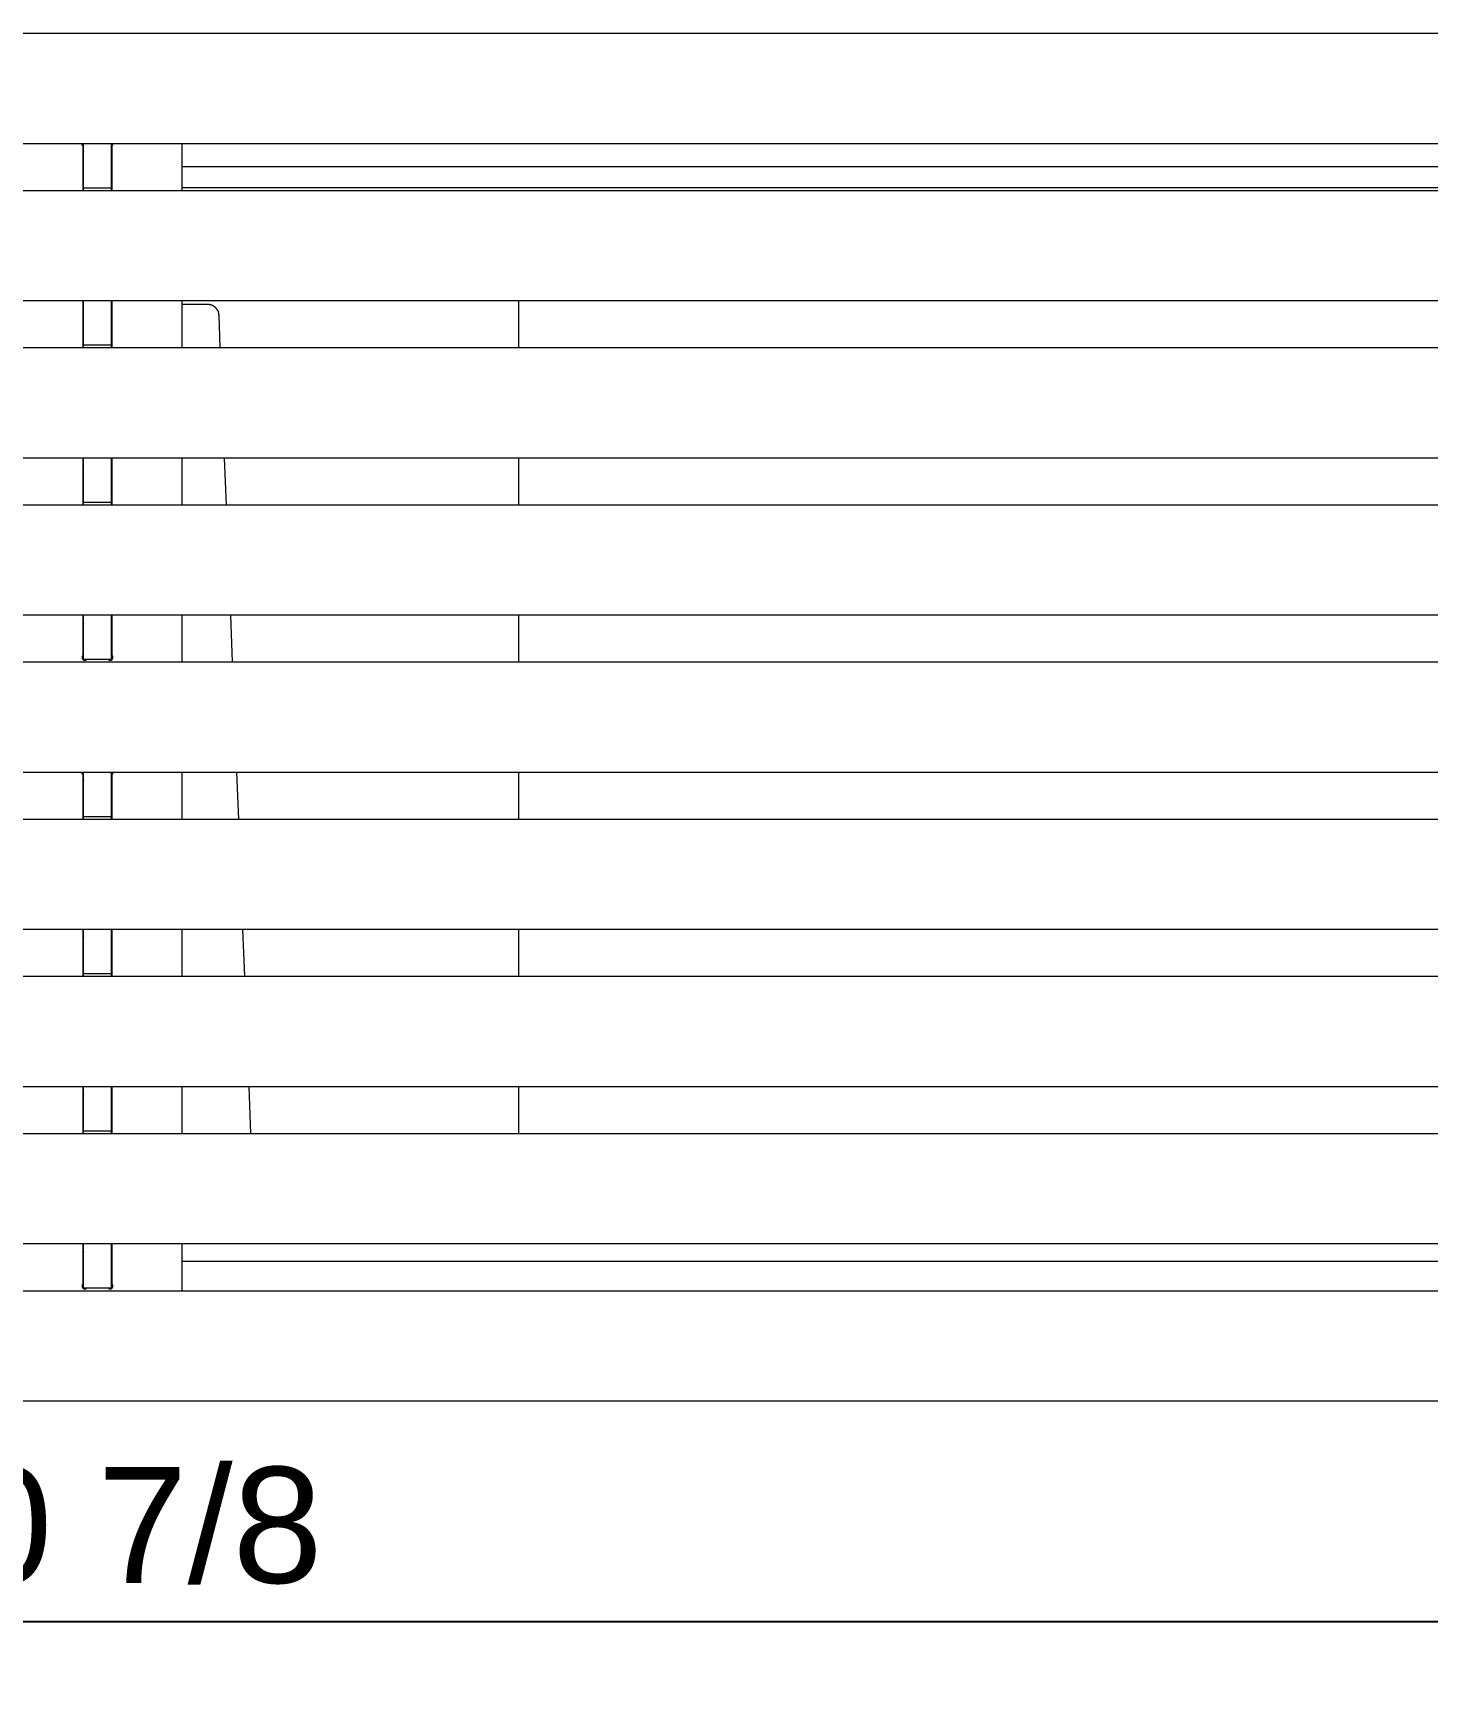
# Model space of a CAD drawing. Header units: inches. Extents: x -12 to 193, y -19 to 105.
# Drawn here: x 31.85 to 51.39, y 32.97 to 56.31 of the extents above; entities that cross this region are included whole.
import ezdxf

# ---------------------------------------------------------------- set-up
doc = ezdxf.new("R2010")
doc.units = ezdxf.units.IN
doc.layers.add('ZANO_R', color=7, linetype='Continuous', lineweight=0)
doc.layers.add('ZANO_W', color=1, linetype='Continuous', lineweight=0)
doc.styles.get("Standard").update_dxf_attribs({"font": 'arial.ttf'})
doc.dimstyles.new('amerykanie', dxfattribs={"dimtxt": 50, "dimasz": 50, "dimexe": 0.5, "dimexo": 0.5, "dimgap": 1, "dimtad": 1, "dimdec": 0, "dimzin": 0, "dimlunit": 5, "dimtxsty": 'Standard', "dimcen": 0.09, "dimclrd": 1, "dimclre": 1, "dimclrt": 1, "dimazin": 0, "dimtfac": 1, "dimtdec": 0, "dimtmove": 0, "dimatfit": 3, "dimfxl": 1, "dimtzin": 0, "dimarcsym": 1})

# ---------------------------------------------------------------- blocks, each defined once
blk = doc.blocks.new('*D362')
at = {"layer": 'ZANO_W', "color": 1, "lineweight": -2}
for p, q in [((-2.684, 36.762), (-2.684, 33.556)), ((68.182, 36.762), (68.182, 33.556)), ((-1.684, 34.056), (67.182, 34.056))]:
    blk.add_line(p, q, dxfattribs=at)
at = {"layer": 'ZANO_W', "color": 1}
for points in [[(-1.684, 34.223), (-1.684, 33.89), (-2.684, 34.056)], [(67.182, 33.89), (67.182, 34.223), (68.182, 34.056)]]:
    blk.add_solid(points, dxfattribs=at)
at = {"layer": 'ZANO_W', "color": 1, "insert": (32.749, 35.397), "char_height": 1.625, "attachment_point": 5}
blk.add_mtext('70 7/8', dxfattribs=at)

msp = doc.modelspace()

# ---------------------------------------------------------------- linework, layer by layer
at = {"layer": 'ZANO_R'}
for p, q in [((-2.56608, 56.31396), (68.0638, 56.31396)), ((68.0638, 54.76582), (-2.56608, 54.76582)), ((32.5326, 54.76469), (32.53262, 54.76602)), ((32.53263, 54.76335), (32.5326, 54.76469)), ((32.5327, 54.76201), (32.53263, 54.76335)), ((32.53282, 54.76068), (32.5327, 54.76201)), ((32.53299, 54.75936), (32.53282, 54.76068)), ((32.53319, 54.75804), (32.53299, 54.75936)), ((32.53301, 54.76582), (32.53322, 54.76451)), ((32.53345, 54.75672), (32.53319, 54.75804)), ((32.53322, 54.76451), (32.53348, 54.76321)), ((32.53375, 54.75542), (32.53345, 54.75672)), ((32.53348, 54.76321), (32.53378, 54.76192)), ((32.53409, 54.75413), (32.53375, 54.75542)), ((32.53378, 54.76192), (32.53413, 54.76064)), ((32.53447, 54.75285), (32.53409, 54.75413)), ((32.53413, 54.76064), (32.53452, 54.75937)), ((32.5349, 54.75158), (32.53447, 54.75285)), ((32.53452, 54.75937), (32.53495, 54.75811)), ((32.53538, 54.75033), (32.5349, 54.75158)), ((32.53495, 54.75811), (32.53542, 54.75687)), ((32.53589, 54.7491), (32.53538, 54.75033)), ((32.53542, 54.75687), (32.53593, 54.75565)), ((32.53645, 54.74788), (32.53589, 54.7491)), ((32.53593, 54.75565), (32.53649, 54.75444)), ((32.53704, 54.74669), (32.53645, 54.74788)), ((32.53649, 54.75444), (32.53708, 54.75326)), ((32.53768, 54.74551), (32.53704, 54.74669)), ((32.53708, 54.75326), (32.53772, 54.75209)), ((32.53836, 54.74436), (32.53768, 54.74551)), ((32.53772, 54.75209), (32.53839, 54.75095)), ((32.53907, 54.74323), (32.53836, 54.74436)), ((32.53839, 54.75095), (32.5391, 54.74983)), ((32.53983, 54.74212), (32.53907, 54.74323)), ((32.5391, 54.74983), (32.53985, 54.74873)), ((32.54062, 54.74105), (32.53983, 54.74212)), ((32.53985, 54.74873), (32.54064, 54.74767)), ((32.54144, 54.74), (32.54062, 54.74105)), ((32.54064, 54.74767), (32.54146, 54.74662)), ((32.54231, 54.73897), (32.54144, 54.74)), ((32.54146, 54.74662), (32.54232, 54.74561)), ((32.5432, 54.73798), (32.54231, 54.73897)), ((32.54232, 54.74561), (32.54321, 54.74463)), ((32.54413, 54.73702), (32.5432, 54.73798)), ((32.54321, 54.74463), (32.54413, 54.74367)), ((32.54413, 54.74367), (32.54413, 54.73702)), ((32.54413, 54.73702), (32.54413, 54.11121)), ((32.55201, 54.65564), (32.55201, 54.76582)), ((32.55201, 54.65564), (32.55201, 54.65065)), ((32.55201, 54.25722), (32.55201, 54.65065)), ((32.94571, 54.65564), (32.94571, 54.76582)), ((32.94571, 54.65065), (32.94571, 54.65564)), ((32.94571, 54.25722), (32.94571, 54.65065)), ((32.95358, 54.74367), (32.9545, 54.74463)), ((32.95358, 54.73702), (32.95358, 54.74367)), ((32.95358, 54.73702), (32.95451, 54.73798)), ((32.95358, 54.11121), (32.95358, 54.73702)), ((32.9545, 54.74463), (32.95539, 54.74561)), ((32.95451, 54.73798), (32.95541, 54.73897)), ((32.95539, 54.74561), (32.95625, 54.74662)), ((32.95541, 54.73897), (32.95627, 54.74)), ((32.95625, 54.74662), (32.95707, 54.74767)), ((32.95627, 54.74), (32.9571, 54.74105)), ((32.95707, 54.74767), (32.95786, 54.74873)), ((32.9571, 54.74105), (32.95789, 54.74212)), ((32.95786, 54.74873), (32.95861, 54.74983)), ((32.95789, 54.74212), (32.95864, 54.74323)), ((32.95861, 54.74983), (32.95932, 54.75095)), ((32.95864, 54.74323), (32.95936, 54.74436)), ((32.95932, 54.75095), (32.96, 54.75209)), ((32.95936, 54.74436), (32.96003, 54.74551)), ((32.96, 54.75209), (32.96063, 54.75326)), ((32.96003, 54.74551), (32.96067, 54.74669)), ((32.96063, 54.75326), (32.96123, 54.75444)), ((32.96067, 54.74669), (32.96127, 54.74788)), ((32.96123, 54.75444), (32.96178, 54.75565)), ((32.96127, 54.74788), (32.96182, 54.7491)), ((32.96178, 54.75565), (32.96229, 54.75687)), ((32.96182, 54.7491), (32.96234, 54.75033)), ((32.96229, 54.75687), (32.96277, 54.75811)), ((32.96234, 54.75033), (32.96281, 54.75158)), ((32.96277, 54.75811), (32.9632, 54.75937)), ((32.96281, 54.75158), (32.96324, 54.75285)), ((32.9632, 54.75937), (32.96359, 54.76064)), ((32.96324, 54.75285), (32.96363, 54.75413)), ((32.96359, 54.76064), (32.96393, 54.76192)), ((32.96363, 54.75413), (32.96397, 54.75542)), ((32.96393, 54.76192), (32.96423, 54.76321)), ((32.96397, 54.75542), (32.96427, 54.75672)), ((32.96423, 54.76321), (32.96449, 54.76451)), ((32.96427, 54.75672), (32.96452, 54.75804)), ((32.96449, 54.76451), (32.9647, 54.76582)), ((32.96452, 54.75804), (32.96473, 54.75936)), ((32.96473, 54.75936), (32.96489, 54.76068)), ((32.96489, 54.76068), (32.96501, 54.76201)), ((32.96501, 54.76201), (32.96508, 54.76335)), ((32.96508, 54.76335), (32.96511, 54.76469)), ((32.96511, 54.76469), (32.96509, 54.76602)), ((33.92996, 54.76582), (33.92996, 54.11121)), ((32.54413, 54.60958), (32.54806, 54.60912)), ((32.54806, 54.45304), (32.54413, 54.4535)), ((32.54806, 54.60912), (32.55201, 54.60877)), ((32.55201, 54.45269), (32.54806, 54.45304)), ((32.94965, 54.60912), (32.94571, 54.60877)), ((32.94965, 54.45304), (32.94571, 54.45269)), ((32.95358, 54.60958), (32.94965, 54.60912)), ((32.95358, 54.4535), (32.94965, 54.45304)), ((63.8512, 54.44204), (33.92996, 54.44204)), ((32.54413, 54.26712), (32.54806, 54.26757)), ((32.54806, 54.26757), (32.55201, 54.26793)), ((32.55201, 54.1441), (32.55201, 54.25722)), ((32.94571, 54.26793), (32.94965, 54.26757)), ((32.94571, 54.1441), (32.94571, 54.25722)), ((32.94965, 54.26757), (32.95358, 54.26712)), ((-2.56608, 54.11121), (68.0638, 54.11121)), ((32.55201, 54.14885), (32.54413, 54.14885)), ((32.94571, 54.1441), (32.55201, 54.1441)), ((32.55201, 54.11121), (32.55201, 54.14404)), ((32.95358, 54.14885), (32.94571, 54.14885)), ((32.94571, 54.11121), (32.94571, 54.14404)), ((63.8512, 54.14885), (33.92996, 54.14885)), ((68.0638, 52.56307), (-2.56608, 52.56307)), ((32.54413, 52.56307), (32.54413, 51.90845)), ((32.54413, 52.52893), (32.54806, 52.52939)), ((32.54806, 52.52939), (32.55201, 52.52974)), ((32.55201, 52.4528), (32.55201, 52.56307)), ((32.94571, 52.4528), (32.94571, 52.56307)), ((32.94571, 52.52974), (32.94965, 52.52939)), ((32.94965, 52.52939), (32.95358, 52.52893)), ((32.95358, 51.90845), (32.95358, 52.56307)), ((33.92996, 52.56307), (33.92996, 51.90845)), ((38.65437, 51.90845), (38.65437, 52.56307)), ((32.55201, 52.51269), (32.54413, 52.51269)), ((32.55201, 52.4528), (32.55201, 52.44782)), ((32.55201, 52.05447), (32.55201, 52.44782)), ((32.95358, 52.51269), (32.94571, 52.51269)), ((32.94571, 52.44782), (32.94571, 52.4528)), ((32.94571, 52.05447), (32.94571, 52.44782)), ((34.29523, 52.51269), (33.92996, 52.51269)), ((34.30071, 52.5126), (34.29523, 52.51269)), ((34.30619, 52.51231), (34.30071, 52.5126)), ((34.31165, 52.51183), (34.30619, 52.51231)), ((34.31709, 52.51117), (34.31165, 52.51183)), ((34.3225, 52.51031), (34.31709, 52.51117)), ((34.32789, 52.50927), (34.3225, 52.51031)), ((34.33323, 52.50804), (34.32789, 52.50927)), ((34.33853, 52.50662), (34.33323, 52.50804)), ((34.34377, 52.50502), (34.33853, 52.50662)), ((34.34895, 52.50324), (34.34377, 52.50502)), ((34.35407, 52.50128), (34.34895, 52.50324)), ((34.35912, 52.49915), (34.35407, 52.50128)), ((34.36409, 52.49684), (34.35912, 52.49915)), ((34.36898, 52.49435), (34.36409, 52.49684)), ((34.37378, 52.4917), (34.36898, 52.49435)), ((34.37848, 52.48888), (34.37378, 52.4917)), ((34.38309, 52.48591), (34.37848, 52.48888)), ((34.38758, 52.48277), (34.38309, 52.48591)), ((34.39197, 52.47948), (34.38758, 52.48277)), ((34.39623, 52.47603), (34.39197, 52.47948)), ((34.40038, 52.47244), (34.39623, 52.47603)), ((34.40439, 52.46871), (34.40038, 52.47244)), ((34.40828, 52.46485), (34.40439, 52.46871)), ((34.41203, 52.46084), (34.40828, 52.46485)), ((34.41563, 52.45671), (34.41203, 52.46084)), ((34.41909, 52.45246), (34.41563, 52.45671)), ((34.4224, 52.44809), (34.41909, 52.45246)), ((34.42556, 52.44361), (34.4224, 52.44809)), ((34.42856, 52.43902), (34.42556, 52.44361)), ((34.43139, 52.43433), (34.42856, 52.43902)), ((34.43406, 52.42954), (34.43139, 52.43433)), ((34.43657, 52.42466), (34.43406, 52.42954)), ((34.4389, 52.4197), (34.43657, 52.42466)), ((34.44106, 52.41466), (34.4389, 52.4197)), ((34.44304, 52.40955), (34.44106, 52.41466)), ((34.44484, 52.40437), (34.44304, 52.40955)), ((34.44646, 52.39913), (34.44484, 52.40437)), ((34.4479, 52.39384), (34.44646, 52.39913)), ((34.44915, 52.38851), (34.4479, 52.39384)), ((34.45022, 52.38313), (34.44915, 52.38851)), ((34.45109, 52.37772), (34.45022, 52.38313)), ((34.45178, 52.37228), (34.45109, 52.37772)), ((34.45228, 52.36682), (34.45178, 52.37228)), ((34.45259, 52.36134), (34.45228, 52.36682)), ((34.47024, 51.90845), (34.45259, 52.36134)), ((32.55201, 51.94134), (32.55201, 52.05447)), ((32.94571, 51.94134), (32.94571, 52.05447)), ((-2.56608, 51.90845), (68.0638, 51.90845)), ((32.94571, 51.94134), (32.55201, 51.94134)), ((32.55201, 51.90845), (32.55201, 51.94134)), ((32.94571, 51.90845), (32.94571, 51.94134)), ((68.0638, 50.36031), (-2.56608, 50.36031)), ((32.54413, 50.36031), (32.54413, 49.70569)), ((32.55201, 50.25005), (32.55201, 50.36031)), ((32.55201, 50.25005), (32.55201, 50.24506)), ((32.55201, 49.85171), (32.55201, 50.24506)), ((32.94571, 50.25005), (32.94571, 50.36031)), ((32.94571, 50.24506), (32.94571, 50.25005)), ((32.94571, 49.85171), (32.94571, 50.24506)), ((32.95358, 49.70569), (32.95358, 50.36031)), ((33.92996, 50.36031), (33.92996, 49.70569)), ((34.55611, 49.70569), (34.53059, 50.36031)), ((38.65437, 49.70569), (38.65437, 50.36031)), ((32.55201, 49.73859), (32.55201, 49.85171)), ((32.94571, 49.73859), (32.55201, 49.73859)), ((32.55201, 49.70569), (32.55201, 49.73859)), ((32.94571, 49.73859), (32.94571, 49.85171)), ((32.94571, 49.70569), (32.94571, 49.73859)), ((-2.56608, 49.70569), (68.0638, 49.70569)), ((68.0638, 48.15756), (-2.56608, 48.15756)), ((32.54413, 48.15756), (32.54413, 47.59491)), ((32.55201, 48.04729), (32.55201, 48.15756)), ((32.94571, 48.04729), (32.94571, 48.15756)), ((32.95358, 47.59491), (32.95358, 48.15756)), ((33.92996, 48.15756), (33.92996, 47.50294)), ((34.64198, 47.50294), (34.61646, 48.15756)), ((38.65437, 47.50294), (38.65437, 48.15756)), ((32.55201, 48.04729), (32.55201, 48.0423)), ((32.55201, 47.64895), (32.55201, 48.0423)), ((32.94571, 48.0423), (32.94571, 48.04729)), ((32.94571, 47.64895), (32.94571, 48.0423)), ((32.55201, 47.53583), (32.55201, 47.64895)), ((32.94571, 47.53583), (32.94571, 47.64895)), ((-2.56608, 47.50294), (68.0638, 47.50294)), ((32.53263, 47.56806), (32.53262, 47.5667)), ((32.53262, 47.5667), (32.53266, 47.56534)), ((32.53268, 47.56942), (32.53263, 47.56806)), ((32.53266, 47.56534), (32.53274, 47.56398)), ((32.53279, 47.57077), (32.53268, 47.56942)), ((32.53274, 47.57043), (32.53288, 47.56909)), ((32.53274, 47.56398), (32.53287, 47.56262)), ((32.53294, 47.57213), (32.53279, 47.57077)), ((32.53287, 47.56262), (32.53305, 47.56128)), ((32.53288, 47.56909), (32.53306, 47.56776)), ((32.53314, 47.57347), (32.53294, 47.57213)), ((32.53305, 47.56128), (32.53327, 47.55993)), ((32.53306, 47.56776), (32.53329, 47.56644)), ((32.53338, 47.57481), (32.53314, 47.57347)), ((32.53327, 47.55993), (32.53354, 47.5586)), ((32.53329, 47.56644), (32.53356, 47.56513)), ((32.53367, 47.57614), (32.53338, 47.57481)), ((32.53354, 47.5586), (32.53386, 47.55728)), ((32.53356, 47.56513), (32.53388, 47.56383)), ((32.534, 47.57746), (32.53367, 47.57614)), ((32.53386, 47.55728), (32.53422, 47.55597)), ((32.53388, 47.56383), (32.53424, 47.56253)), ((32.53439, 47.57877), (32.534, 47.57746)), ((32.53422, 47.55597), (32.53463, 47.55467)), ((32.53424, 47.56253), (32.53464, 47.56126)), ((32.53481, 47.58006), (32.53439, 47.57877)), ((32.53463, 47.55467), (32.53508, 47.55338)), ((32.53464, 47.56126), (32.53509, 47.55999)), ((32.53528, 47.58133), (32.53481, 47.58006)), ((32.53508, 47.55338), (32.53558, 47.55212)), ((32.53509, 47.55999), (32.53558, 47.55874)), ((32.5358, 47.58259), (32.53528, 47.58133)), ((32.53558, 47.55874), (32.53611, 47.55751)), ((32.53558, 47.55212), (32.53612, 47.55087)), ((32.53635, 47.58383), (32.5358, 47.58259)), ((32.53611, 47.55751), (32.53669, 47.5563)), ((32.53612, 47.55087), (32.5367, 47.54964)), ((32.53695, 47.58506), (32.53635, 47.58383)), ((32.53669, 47.5563), (32.5373, 47.55511)), ((32.5367, 47.54964), (32.53733, 47.54843)), ((32.53759, 47.58626), (32.53695, 47.58506)), ((32.5373, 47.55511), (32.53796, 47.55394)), ((32.53733, 47.54843), (32.53799, 47.54724)), ((32.53828, 47.58743), (32.53759, 47.58626)), ((32.53796, 47.55394), (32.53865, 47.55279)), ((32.53799, 47.54724), (32.5387, 47.54608)), ((32.539, 47.58859), (32.53828, 47.58743)), ((32.53865, 47.55279), (32.53939, 47.55167)), ((32.5387, 47.54608), (32.53945, 47.54494)), ((32.53976, 47.58971), (32.539, 47.58859)), ((32.53939, 47.55167), (32.54016, 47.55057)), ((32.53945, 47.54494), (32.54023, 47.54383)), ((32.54056, 47.59081), (32.53976, 47.58971)), ((32.54016, 47.55057), (32.54097, 47.54951)), ((32.54023, 47.54383), (32.54105, 47.54275)), ((32.5414, 47.59188), (32.54056, 47.59081)), ((32.54097, 47.54951), (32.54181, 47.54846)), ((32.54105, 47.54275), (32.54191, 47.5417)), ((32.54228, 47.59293), (32.5414, 47.59188)), ((32.54181, 47.54846), (32.54269, 47.54745)), ((32.54191, 47.5417), (32.54281, 47.54067)), ((32.54319, 47.59394), (32.54228, 47.59293)), ((32.54269, 47.54745), (32.54361, 47.54647)), ((32.54281, 47.54067), (32.54374, 47.53968)), ((32.54413, 47.59491), (32.54319, 47.59394)), ((32.54361, 47.54647), (32.54455, 47.54552)), ((32.54374, 47.53968), (32.54471, 47.53872)), ((32.54455, 47.54552), (32.54553, 47.5446)), ((32.54471, 47.53872), (32.5457, 47.5378)), ((32.54553, 47.5446), (32.54654, 47.54372)), ((32.5457, 47.5378), (32.54673, 47.5369)), ((32.54654, 47.54372), (32.54758, 47.54287)), ((32.54673, 47.5369), (32.54779, 47.53605)), ((32.54758, 47.54287), (32.54865, 47.54206)), ((32.54779, 47.53605), (32.54888, 47.53523)), ((32.54865, 47.54206), (32.54974, 47.54129)), ((32.54888, 47.53523), (32.54999, 47.53445)), ((32.54974, 47.54129), (32.55086, 47.54055)), ((32.54999, 47.53445), (32.55114, 47.53371)), ((32.55086, 47.54055), (32.55201, 47.53985)), ((32.55114, 47.53371), (32.5523, 47.53301)), ((32.94571, 47.53583), (32.55201, 47.53583)), ((32.5523, 47.53301), (32.55349, 47.53235)), ((32.55349, 47.53235), (32.55471, 47.53174)), ((32.55471, 47.53174), (32.55594, 47.53116)), ((32.55594, 47.53116), (32.55719, 47.53063)), ((32.55719, 47.53063), (32.55846, 47.53014)), ((32.55846, 47.53014), (32.55975, 47.52969)), ((32.55975, 47.52969), (32.56105, 47.52929)), ((32.56105, 47.52929), (32.56236, 47.52894)), ((32.56151, 47.53583), (32.56279, 47.5355)), ((32.56236, 47.52894), (32.56368, 47.52863)), ((32.56279, 47.5355), (32.56408, 47.53521)), ((32.56368, 47.52863), (32.56502, 47.52837)), ((32.56408, 47.53521), (32.56538, 47.53497)), ((32.56502, 47.52837), (32.56636, 47.52815)), ((32.56538, 47.53497), (32.56669, 47.53477)), ((32.56636, 47.52815), (32.56771, 47.52798)), ((32.56669, 47.53477), (32.56801, 47.53462)), ((32.56771, 47.52798), (32.56907, 47.52786)), ((32.56801, 47.53462), (32.56933, 47.5345)), ((32.56907, 47.52786), (32.57043, 47.52778)), ((32.56933, 47.5345), (32.57065, 47.53444)), ((32.57043, 47.52778), (32.57179, 47.52775)), ((32.57065, 47.53444), (32.57197, 47.53442)), ((32.57179, 47.52775), (32.57315, 47.52777)), ((32.57197, 47.53442), (32.5733, 47.53444)), ((32.57315, 47.52777), (32.57451, 47.52783)), ((32.5733, 47.53444), (32.57462, 47.5345)), ((32.57451, 47.52783), (32.57586, 47.52794)), ((32.57462, 47.5345), (32.57594, 47.53462)), ((32.57586, 47.52794), (32.57721, 47.5281)), ((32.57594, 47.53462), (32.57725, 47.53477)), ((32.57721, 47.5281), (32.57856, 47.52831)), ((32.57725, 47.53477), (32.57856, 47.53497)), ((32.57856, 47.53497), (32.57986, 47.53521)), ((32.57856, 47.52831), (32.5799, 47.52856)), ((32.57986, 47.53521), (32.58115, 47.5355)), ((32.5799, 47.52856), (32.58122, 47.52885)), ((32.58115, 47.5355), (32.58244, 47.53583)), ((32.58122, 47.52885), (32.58254, 47.5292)), ((32.58254, 47.5292), (32.58384, 47.52958)), ((32.58384, 47.52958), (32.58513, 47.53002)), ((32.58513, 47.53002), (32.58641, 47.5305)), ((32.58641, 47.5305), (32.58766, 47.53102)), ((32.58766, 47.53102), (32.5889, 47.53158)), ((32.5889, 47.53158), (32.59012, 47.53219)), ((32.59012, 47.53219), (32.59132, 47.53284)), ((32.59132, 47.53284), (32.59249, 47.53353)), ((32.59249, 47.53353), (32.59364, 47.53426)), ((32.59364, 47.53426), (32.59476, 47.53502)), ((32.59476, 47.53502), (32.59586, 47.53583)), ((32.90186, 47.53583), (32.90295, 47.53502)), ((32.90295, 47.53502), (32.90408, 47.53426)), ((32.90408, 47.53426), (32.90522, 47.53353)), ((32.90522, 47.53353), (32.9064, 47.53284)), ((32.9064, 47.53284), (32.90759, 47.53219)), ((32.90759, 47.53219), (32.90881, 47.53158)), ((32.90881, 47.53158), (32.91005, 47.53102)), ((32.91005, 47.53102), (32.91131, 47.5305)), ((32.91131, 47.5305), (32.91258, 47.53002)), ((32.91258, 47.53002), (32.91387, 47.52958)), ((32.91387, 47.52958), (32.91517, 47.5292)), ((32.91517, 47.5292), (32.91649, 47.52885)), ((32.91528, 47.53583), (32.91656, 47.5355)), ((32.91649, 47.52885), (32.91782, 47.52856)), ((32.91656, 47.5355), (32.91785, 47.53521)), ((32.91782, 47.52856), (32.91916, 47.52831)), ((32.91785, 47.53521), (32.91915, 47.53497)), ((32.91915, 47.53497), (32.92046, 47.53477)), ((32.91916, 47.52831), (32.9205, 47.5281)), ((32.92046, 47.53477), (32.92178, 47.53462)), ((32.9205, 47.5281), (32.92185, 47.52794)), ((32.92178, 47.53462), (32.9231, 47.5345)), ((32.92185, 47.52794), (32.92321, 47.52783)), ((32.9231, 47.5345), (32.92442, 47.53444)), ((32.92321, 47.52783), (32.92457, 47.52777)), ((32.92442, 47.53444), (32.92574, 47.53442)), ((32.92457, 47.52777), (32.92593, 47.52775)), ((32.92574, 47.53442), (32.92707, 47.53444)), ((32.92593, 47.52775), (32.92729, 47.52778)), ((32.92707, 47.53444), (32.92839, 47.5345)), ((32.92729, 47.52778), (32.92865, 47.52786)), ((32.92839, 47.5345), (32.92971, 47.53462)), ((32.92865, 47.52786), (32.93, 47.52798)), ((32.92971, 47.53462), (32.93102, 47.53477)), ((32.93, 47.52798), (32.93135, 47.52815)), ((32.93102, 47.53477), (32.93233, 47.53497)), ((32.93135, 47.52815), (32.93269, 47.52837)), ((32.93233, 47.53497), (32.93363, 47.53521)), ((32.93269, 47.52837), (32.93403, 47.52863)), ((32.93363, 47.53521), (32.93493, 47.5355)), ((32.93403, 47.52863), (32.93535, 47.52894)), ((32.93493, 47.5355), (32.93621, 47.53583)), ((32.93535, 47.52894), (32.93667, 47.52929)), ((32.93667, 47.52929), (32.93797, 47.52969)), ((32.93797, 47.52969), (32.93925, 47.53014)), ((32.93925, 47.53014), (32.94052, 47.53063)), ((32.94052, 47.53063), (32.94178, 47.53116)), ((32.94178, 47.53116), (32.94301, 47.53174)), ((32.94301, 47.53174), (32.94422, 47.53235)), ((32.94422, 47.53235), (32.94541, 47.53301)), ((32.94541, 47.53301), (32.94658, 47.53371)), ((32.94571, 47.53985), (32.94685, 47.54055)), ((32.94658, 47.53371), (32.94772, 47.53445)), ((32.94685, 47.54055), (32.94797, 47.54129)), ((32.94772, 47.53445), (32.94883, 47.53523)), ((32.94797, 47.54129), (32.94907, 47.54206)), ((32.94883, 47.53523), (32.94992, 47.53605)), ((32.94907, 47.54206), (32.95013, 47.54287)), ((32.94992, 47.53605), (32.95098, 47.5369)), ((32.95013, 47.54287), (32.95117, 47.54372)), ((32.95098, 47.5369), (32.95201, 47.5378)), ((32.95117, 47.54372), (32.95218, 47.5446)), ((32.95201, 47.5378), (32.95301, 47.53872)), ((32.95218, 47.5446), (32.95316, 47.54552)), ((32.95301, 47.53872), (32.95397, 47.53968)), ((32.95316, 47.54552), (32.95411, 47.54647)), ((32.95453, 47.59394), (32.95358, 47.59491)), ((32.95397, 47.53968), (32.9549, 47.54067)), ((32.95411, 47.54647), (32.95502, 47.54745)), ((32.95544, 47.59293), (32.95453, 47.59394)), ((32.9549, 47.54067), (32.9558, 47.5417)), ((32.95502, 47.54745), (32.9559, 47.54846)), ((32.95631, 47.59188), (32.95544, 47.59293)), ((32.9558, 47.5417), (32.95666, 47.54275)), ((32.9559, 47.54846), (32.95674, 47.54951)), ((32.95715, 47.59081), (32.95631, 47.59188)), ((32.95666, 47.54275), (32.95748, 47.54383)), ((32.95674, 47.54951), (32.95755, 47.55057)), ((32.95795, 47.58971), (32.95715, 47.59081)), ((32.95748, 47.54383), (32.95827, 47.54494)), ((32.95755, 47.55057), (32.95833, 47.55167)), ((32.95871, 47.58859), (32.95795, 47.58971)), ((32.95827, 47.54494), (32.95901, 47.54608)), ((32.95833, 47.55167), (32.95906, 47.55279)), ((32.95944, 47.58743), (32.95871, 47.58859)), ((32.95901, 47.54608), (32.95972, 47.54724)), ((32.95906, 47.55279), (32.95975, 47.55394)), ((32.96012, 47.58626), (32.95944, 47.58743)), ((32.95972, 47.54724), (32.96039, 47.54843)), ((32.95975, 47.55394), (32.96041, 47.55511)), ((32.96076, 47.58506), (32.96012, 47.58626)), ((32.96039, 47.54843), (32.96101, 47.54964)), ((32.96041, 47.55511), (32.96103, 47.5563)), ((32.96136, 47.58383), (32.96076, 47.58506)), ((32.96101, 47.54964), (32.96159, 47.55087)), ((32.96103, 47.5563), (32.9616, 47.55751)), ((32.96192, 47.58259), (32.96136, 47.58383)), ((32.96159, 47.55087), (32.96213, 47.55212)), ((32.9616, 47.55751), (32.96213, 47.55874)), ((32.96243, 47.58133), (32.96192, 47.58259)), ((32.96213, 47.55874), (32.96262, 47.55999)), ((32.96213, 47.55212), (32.96263, 47.55338)), ((32.9629, 47.58006), (32.96243, 47.58133)), ((32.96262, 47.55999), (32.96307, 47.56126)), ((32.96263, 47.55338), (32.96308, 47.55467)), ((32.96333, 47.57877), (32.9629, 47.58006)), ((32.96307, 47.56126), (32.96348, 47.56253)), ((32.96308, 47.55467), (32.96349, 47.55597)), ((32.96371, 47.57746), (32.96333, 47.57877)), ((32.96348, 47.56253), (32.96384, 47.56383)), ((32.96349, 47.55597), (32.96385, 47.55728)), ((32.96404, 47.57614), (32.96371, 47.57746)), ((32.96384, 47.56383), (32.96415, 47.56513)), ((32.96385, 47.55728), (32.96417, 47.5586)), ((32.96433, 47.57481), (32.96404, 47.57614)), ((32.96415, 47.56513), (32.96443, 47.56644)), ((32.96417, 47.5586), (32.96444, 47.55993)), ((32.96458, 47.57347), (32.96433, 47.57481)), ((32.96443, 47.56644), (32.96465, 47.56776)), ((32.96444, 47.55993), (32.96466, 47.56128)), ((32.96478, 47.57213), (32.96458, 47.57347)), ((32.96465, 47.56776), (32.96484, 47.56909)), ((32.96466, 47.56128), (32.96484, 47.56262)), ((32.96493, 47.57077), (32.96478, 47.57213)), ((32.96484, 47.56909), (32.96497, 47.57043)), ((32.96484, 47.56262), (32.96497, 47.56398)), ((32.96503, 47.56942), (32.96493, 47.57077)), ((32.96497, 47.56398), (32.96506, 47.56534)), ((32.96509, 47.56806), (32.96503, 47.56942)), ((32.96506, 47.56534), (32.9651, 47.5667)), ((32.9651, 47.5667), (32.96509, 47.56806)), ((68.0638, 45.9548), (-2.56608, 45.9548)), ((32.5326, 45.95366), (32.53262, 45.955)), ((32.53263, 45.95232), (32.5326, 45.95366)), ((32.5327, 45.95099), (32.53263, 45.95232)), ((32.53282, 45.94966), (32.5327, 45.95099)), ((32.53299, 45.94833), (32.53282, 45.94966)), ((32.53319, 45.94701), (32.53299, 45.94833)), ((32.53301, 45.9548), (32.53322, 45.95349)), ((32.53345, 45.9457), (32.53319, 45.94701)), ((32.53322, 45.95349), (32.53348, 45.95219)), ((32.53375, 45.94439), (32.53345, 45.9457)), ((32.53348, 45.95219), (32.53378, 45.95089)), ((32.53409, 45.9431), (32.53375, 45.94439)), ((32.53378, 45.95089), (32.53413, 45.94961)), ((32.53447, 45.94182), (32.53409, 45.9431)), ((32.53413, 45.94961), (32.53452, 45.94834)), ((32.5349, 45.94056), (32.53447, 45.94182)), ((32.53452, 45.94834), (32.53495, 45.94709)), ((32.53538, 45.9393), (32.5349, 45.94056)), ((32.53495, 45.94709), (32.53542, 45.94585)), ((32.53589, 45.93807), (32.53538, 45.9393)), ((32.53542, 45.94585), (32.53593, 45.94462)), ((32.53645, 45.93686), (32.53589, 45.93807)), ((32.53593, 45.94462), (32.53649, 45.94342)), ((32.53704, 45.93566), (32.53645, 45.93686)), ((32.53649, 45.94342), (32.53708, 45.94223)), ((32.53768, 45.93448), (32.53704, 45.93566)), ((32.53708, 45.94223), (32.53772, 45.94107)), ((32.53836, 45.93333), (32.53768, 45.93448)), ((32.53772, 45.94107), (32.53839, 45.93992)), ((32.53907, 45.9322), (32.53836, 45.93333)), ((32.53839, 45.93992), (32.5391, 45.9388)), ((32.53983, 45.9311), (32.53907, 45.9322)), ((32.5391, 45.9388), (32.53985, 45.93771)), ((32.54062, 45.93002), (32.53983, 45.9311)), ((32.53985, 45.93771), (32.54064, 45.93664)), ((32.54144, 45.92897), (32.54062, 45.93002)), ((32.54064, 45.93664), (32.54146, 45.9356)), ((32.54231, 45.92795), (32.54144, 45.92897)), ((32.54146, 45.9356), (32.54232, 45.93458)), ((32.5432, 45.92696), (32.54231, 45.92795)), ((32.54232, 45.93458), (32.54321, 45.9336)), ((32.54413, 45.926), (32.5432, 45.92696)), ((32.54321, 45.9336), (32.54413, 45.93265)), ((32.54413, 45.93265), (32.54413, 45.926)), ((32.54413, 45.926), (32.54413, 45.30018)), ((32.55201, 45.84453), (32.55201, 45.9548)), ((32.55201, 45.84453), (32.55201, 45.83955)), ((32.55201, 45.4462), (32.55201, 45.83955)), ((32.94571, 45.84453), (32.94571, 45.9548)), ((32.94571, 45.83955), (32.94571, 45.84453)), ((32.94571, 45.4462), (32.94571, 45.83955)), ((32.95358, 45.93265), (32.9545, 45.9336)), ((32.95358, 45.93265), (32.95358, 45.926)), ((32.95358, 45.926), (32.95451, 45.92696)), ((32.95358, 45.30018), (32.95358, 45.926)), ((32.9545, 45.9336), (32.95539, 45.93458)), ((32.95451, 45.92696), (32.95541, 45.92795)), ((32.95539, 45.93458), (32.95625, 45.9356)), ((32.95541, 45.92795), (32.95627, 45.92897)), ((32.95625, 45.9356), (32.95707, 45.93664)), ((32.95627, 45.92897), (32.9571, 45.93002)), ((32.95707, 45.93664), (32.95786, 45.93771)), ((32.9571, 45.93002), (32.95789, 45.9311)), ((32.95786, 45.93771), (32.95861, 45.9388)), ((32.95789, 45.9311), (32.95864, 45.9322)), ((32.95861, 45.9388), (32.95932, 45.93992)), ((32.95864, 45.9322), (32.95936, 45.93333)), ((32.95932, 45.93992), (32.96, 45.94107)), ((32.95936, 45.93333), (32.96003, 45.93448)), ((32.96, 45.94107), (32.96063, 45.94223)), ((32.96003, 45.93448), (32.96067, 45.93566)), ((32.96063, 45.94223), (32.96123, 45.94342)), ((32.96067, 45.93566), (32.96127, 45.93686)), ((32.96123, 45.94342), (32.96178, 45.94462)), ((32.96127, 45.93686), (32.96182, 45.93807)), ((32.96178, 45.94462), (32.96229, 45.94585)), ((32.96182, 45.93807), (32.96234, 45.9393)), ((32.96229, 45.94585), (32.96277, 45.94709)), ((32.96234, 45.9393), (32.96281, 45.94056)), ((32.96277, 45.94709), (32.9632, 45.94834)), ((32.96281, 45.94056), (32.96324, 45.94182)), ((32.9632, 45.94834), (32.96359, 45.94961)), ((32.96324, 45.94182), (32.96363, 45.9431)), ((32.96359, 45.94961), (32.96393, 45.95089)), ((32.96363, 45.9431), (32.96397, 45.94439)), ((32.96393, 45.95089), (32.96423, 45.95219)), ((32.96397, 45.94439), (32.96427, 45.9457)), ((32.96423, 45.95219), (32.96449, 45.95349)), ((32.96427, 45.9457), (32.96452, 45.94701)), ((32.96449, 45.95349), (32.9647, 45.9548)), ((32.96452, 45.94701), (32.96473, 45.94833)), ((32.96473, 45.94833), (32.96489, 45.94966)), ((32.96489, 45.94966), (32.96501, 45.95099)), ((32.96501, 45.95099), (32.96508, 45.95232)), ((32.96508, 45.95232), (32.96511, 45.95366)), ((32.96511, 45.95366), (32.96509, 45.955)), ((33.92996, 45.9548), (33.92996, 45.30018)), ((34.72784, 45.30018), (34.70233, 45.9548)), ((38.65437, 45.30018), (38.65437, 45.9548)), ((-2.56608, 45.30018), (68.0638, 45.30018)), ((32.55201, 45.33307), (32.55201, 45.4462)), ((32.94571, 45.33307), (32.55201, 45.33307)), ((32.55201, 45.30018), (32.55201, 45.33307)), ((32.94571, 45.33307), (32.94571, 45.4462)), ((32.94571, 45.30018), (32.94571, 45.33307)), ((68.0638, 43.75204), (-2.56608, 43.75204)), ((32.54413, 43.75204), (32.54413, 43.09742)), ((32.55201, 43.64178), (32.55201, 43.75204)), ((32.94571, 43.64178), (32.94571, 43.75204)), ((32.95358, 43.09742), (32.95358, 43.75204)), ((33.92996, 43.75204), (33.92996, 43.09742)), ((34.81371, 43.09742), (34.78819, 43.75204)), ((38.65437, 43.09742), (38.65437, 43.75204)), ((32.55201, 43.64178), (32.55201, 43.63679)), ((32.55201, 43.24344), (32.55201, 43.63679)), ((32.94571, 43.63679), (32.94571, 43.64178)), ((32.94571, 43.24344), (32.94571, 43.63679)), ((32.54413, 43.1938), (32.54503, 43.19467)), ((32.54503, 43.19467), (32.54595, 43.19551)), ((32.54595, 43.19551), (32.5469, 43.19632)), ((32.5469, 43.19632), (32.54788, 43.19709)), ((32.54788, 43.19709), (32.54887, 43.19784)), ((32.54887, 43.19784), (32.5499, 43.19856)), ((32.5499, 43.19856), (32.55094, 43.19924)), ((32.55094, 43.19924), (32.55201, 43.19989)), ((32.55201, 43.13032), (32.55201, 43.24344)), ((32.94571, 43.13032), (32.94571, 43.24344)), ((32.94571, 43.19989), (32.94677, 43.19924)), ((32.94677, 43.19924), (32.94782, 43.19856)), ((32.94782, 43.19856), (32.94884, 43.19784)), ((32.94884, 43.19784), (32.94984, 43.19709)), ((32.94984, 43.19709), (32.95081, 43.19632)), ((32.95081, 43.19632), (32.95176, 43.19551)), ((32.95176, 43.19551), (32.95268, 43.19467)), ((32.95268, 43.19467), (32.95358, 43.1938)), ((-2.56608, 43.09742), (68.0638, 43.09742)), ((32.94571, 43.13032), (32.55201, 43.13032)), ((32.55201, 43.09742), (32.55201, 43.13032)), ((32.94571, 43.09742), (32.94571, 43.13032)), ((68.0638, 41.54929), (-2.56608, 41.54929)), ((32.54413, 41.54929), (32.54413, 40.89467)), ((32.55201, 41.43902), (32.55201, 41.54929)), ((32.94571, 41.43902), (32.94571, 41.54929)), ((32.95358, 40.89467), (32.95358, 41.54929)), ((33.92996, 41.54929), (33.92996, 40.89467)), ((34.89958, 40.89467), (34.87406, 41.54929)), ((38.65437, 40.89467), (38.65437, 41.54929)), ((32.55201, 41.43902), (32.55201, 41.43403)), ((32.55201, 41.04068), (32.55201, 41.43403)), ((32.94571, 41.43403), (32.94571, 41.43902)), ((32.94571, 41.04068), (32.94571, 41.43403)), ((-2.56608, 40.89467), (68.0638, 40.89467)), ((32.55201, 40.92756), (32.55201, 41.04068)), ((32.94571, 40.92756), (32.55201, 40.92756)), ((32.55201, 40.89467), (32.55201, 40.92756)), ((32.94571, 40.92756), (32.94571, 41.04068)), ((32.94571, 40.89467), (32.94571, 40.92756)), ((68.0638, 39.34653), (-2.56608, 39.34653)), ((32.54413, 39.34653), (32.54413, 38.78389)), ((32.54675, 39.26414), (32.54413, 39.26367)), ((32.54937, 39.26455), (32.54675, 39.26414)), ((32.55201, 39.26488), (32.54937, 39.26455)), ((32.55201, 39.23626), (32.55201, 39.34653)), ((32.55201, 39.23626), (32.55201, 39.23128)), ((32.55201, 38.83793), (32.55201, 39.23128)), ((32.94571, 39.23626), (32.94571, 39.34653)), ((32.94834, 39.26455), (32.94571, 39.26488)), ((32.94571, 39.23128), (32.94571, 39.23626)), ((32.94571, 38.83793), (32.94571, 39.23128)), ((32.95097, 39.26414), (32.94834, 39.26455)), ((32.95358, 39.26367), (32.95097, 39.26414)), ((32.95358, 38.78389), (32.95358, 39.34653)), ((33.92996, 39.34653), (33.92996, 38.69191)), ((32.54413, 39.10722), (32.55201, 39.10722)), ((32.94571, 39.10722), (32.95358, 39.10722)), ((33.92996, 39.10722), (63.8512, 39.10722)), ((32.53263, 38.75703), (32.53262, 38.75567)), ((32.53262, 38.75567), (32.53266, 38.75431)), ((32.53268, 38.75839), (32.53263, 38.75703)), ((32.53266, 38.75431), (32.53274, 38.75295)), ((32.53279, 38.75975), (32.53268, 38.75839)), ((32.53274, 38.7594), (32.53288, 38.75807)), ((32.53274, 38.75295), (32.53287, 38.7516)), ((32.53294, 38.7611), (32.53279, 38.75975)), ((32.53287, 38.7516), (32.53305, 38.75025)), ((32.53288, 38.75807), (32.53306, 38.75674)), ((32.53314, 38.76245), (32.53294, 38.7611)), ((32.53305, 38.75025), (32.53327, 38.74891)), ((32.53306, 38.75674), (32.53329, 38.75542)), ((32.53338, 38.76378), (32.53314, 38.76245)), ((32.53327, 38.74891), (32.53354, 38.74757)), ((32.53329, 38.75542), (32.53356, 38.7541)), ((32.53367, 38.76511), (32.53338, 38.76378)), ((32.53354, 38.74757), (32.53386, 38.74625)), ((32.53356, 38.7541), (32.53388, 38.7528)), ((32.534, 38.76643), (32.53367, 38.76511)), ((32.53386, 38.74625), (32.53422, 38.74494)), ((32.53388, 38.7528), (32.53424, 38.75151)), ((32.53439, 38.76774), (32.534, 38.76643)), ((32.53424, 38.75151), (32.53464, 38.75023)), ((32.53481, 38.76903), (32.53439, 38.76774)), ((32.53464, 38.75023), (32.53509, 38.74897)), ((32.53528, 38.77031), (32.53481, 38.76903)), ((32.53509, 38.74897), (32.53558, 38.74772)), ((32.5358, 38.77157), (32.53528, 38.77031)), ((32.53558, 38.74772), (32.53611, 38.74649)), ((32.53635, 38.77281), (32.5358, 38.77157)), ((32.53611, 38.74649), (32.53669, 38.74528)), ((32.53695, 38.77403), (32.53635, 38.77281)), ((32.53759, 38.77523), (32.53695, 38.77403)), ((32.53828, 38.77641), (32.53759, 38.77523)), ((32.539, 38.77756), (32.53828, 38.77641)), ((32.53976, 38.77869), (32.539, 38.77756)), ((32.54056, 38.77979), (32.53976, 38.77869)), ((32.5414, 38.78086), (32.54056, 38.77979)), ((32.54228, 38.7819), (32.5414, 38.78086)), ((32.54319, 38.78291), (32.54228, 38.7819)), ((32.54413, 38.78389), (32.54319, 38.78291)), ((32.55201, 38.72481), (32.55201, 38.83793)), ((32.94571, 38.72481), (32.94571, 38.83793)), ((32.95453, 38.78291), (32.95358, 38.78389)), ((32.95544, 38.7819), (32.95453, 38.78291)), ((32.95631, 38.78086), (32.95544, 38.7819)), ((32.95715, 38.77979), (32.95631, 38.78086)), ((32.95795, 38.77869), (32.95715, 38.77979)), ((32.95871, 38.77756), (32.95795, 38.77869)), ((32.95944, 38.77641), (32.95871, 38.77756)), ((32.96012, 38.77523), (32.95944, 38.77641)), ((32.96076, 38.77403), (32.96012, 38.77523)), ((32.96136, 38.77281), (32.96076, 38.77403)), ((32.96103, 38.74528), (32.9616, 38.74649)), ((32.96192, 38.77157), (32.96136, 38.77281)), ((32.9616, 38.74649), (32.96213, 38.74772)), ((32.96243, 38.77031), (32.96192, 38.77157)), ((32.96213, 38.74772), (32.96262, 38.74897)), ((32.9629, 38.76903), (32.96243, 38.77031)), ((32.96262, 38.74897), (32.96307, 38.75023)), ((32.96333, 38.76774), (32.9629, 38.76903)), ((32.96307, 38.75023), (32.96348, 38.75151)), ((32.96371, 38.76643), (32.96333, 38.76774)), ((32.96348, 38.75151), (32.96384, 38.7528)), ((32.96349, 38.74494), (32.96385, 38.74625)), ((32.96404, 38.76511), (32.96371, 38.76643)), ((32.96384, 38.7528), (32.96415, 38.7541)), ((32.96385, 38.74625), (32.96417, 38.74757)), ((32.96433, 38.76378), (32.96404, 38.76511)), ((32.96415, 38.7541), (32.96443, 38.75542)), ((32.96417, 38.74757), (32.96444, 38.74891)), ((32.96458, 38.76245), (32.96433, 38.76378)), ((32.96443, 38.75542), (32.96465, 38.75674)), ((32.96444, 38.74891), (32.96466, 38.75025)), ((32.96478, 38.7611), (32.96458, 38.76245)), ((32.96465, 38.75674), (32.96484, 38.75807)), ((32.96466, 38.75025), (32.96484, 38.7516)), ((32.96493, 38.75975), (32.96478, 38.7611)), ((32.96484, 38.75807), (32.96497, 38.7594)), ((32.96484, 38.7516), (32.96497, 38.75295)), ((32.96503, 38.75839), (32.96493, 38.75975)), ((32.96497, 38.75295), (32.96506, 38.75431)), ((32.96509, 38.75703), (32.96503, 38.75839)), ((32.96506, 38.75431), (32.9651, 38.75567)), ((32.9651, 38.75567), (32.96509, 38.75703)), ((-2.56608, 38.69191), (68.0638, 38.69191)), ((32.53422, 38.74494), (32.53463, 38.74364)), ((32.53463, 38.74364), (32.53508, 38.74236)), ((32.53508, 38.74236), (32.53558, 38.74109)), ((32.53558, 38.74109), (32.53612, 38.73984)), ((32.53612, 38.73984), (32.5367, 38.73861)), ((32.53669, 38.74528), (32.5373, 38.74408)), ((32.5367, 38.73861), (32.53733, 38.7374)), ((32.5373, 38.74408), (32.53796, 38.74291)), ((32.53733, 38.7374), (32.53799, 38.73622)), ((32.53796, 38.74291), (32.53865, 38.74177)), ((32.53799, 38.73622), (32.5387, 38.73506)), ((32.53865, 38.74177), (32.53939, 38.74065)), ((32.5387, 38.73506), (32.53945, 38.73392)), ((32.53939, 38.74065), (32.54016, 38.73955)), ((32.53945, 38.73392), (32.54023, 38.73281)), ((32.54016, 38.73955), (32.54097, 38.73848)), ((32.54023, 38.73281), (32.54105, 38.73172)), ((32.54097, 38.73848), (32.54181, 38.73744)), ((32.54105, 38.73172), (32.54191, 38.73067)), ((32.54181, 38.73744), (32.54269, 38.73643)), ((32.54191, 38.73067), (32.54281, 38.72965)), ((32.54269, 38.73643), (32.54361, 38.73544)), ((32.54281, 38.72965), (32.54374, 38.72865)), ((32.54361, 38.73544), (32.54455, 38.73449)), ((32.54374, 38.72865), (32.54471, 38.72769)), ((32.54455, 38.73449), (32.54553, 38.73358)), ((32.54471, 38.72769), (32.5457, 38.72677)), ((32.54553, 38.73358), (32.54654, 38.73269)), ((32.5457, 38.72677), (32.54673, 38.72588)), ((32.54654, 38.73269), (32.54758, 38.73185)), ((32.54673, 38.72588), (32.54779, 38.72502)), ((32.54758, 38.73185), (32.54865, 38.73103)), ((32.54779, 38.72502), (32.54888, 38.72421)), ((32.54865, 38.73103), (32.54974, 38.73026)), ((32.54888, 38.72421), (32.54999, 38.72343)), ((32.54974, 38.73026), (32.55086, 38.72952)), ((32.54999, 38.72343), (32.55114, 38.72269)), ((32.55086, 38.72952), (32.55201, 38.72882)), ((32.55114, 38.72269), (32.5523, 38.72199)), ((32.94571, 38.7248), (32.55201, 38.7248)), ((32.5523, 38.72199), (32.55349, 38.72133)), ((32.55349, 38.72133), (32.55471, 38.72071)), ((32.55471, 38.72071), (32.55594, 38.72014)), ((32.55594, 38.72014), (32.55719, 38.7196)), ((32.55719, 38.7196), (32.55846, 38.71911)), ((32.55846, 38.71911), (32.55975, 38.71867)), ((32.55975, 38.71867), (32.56105, 38.71827)), ((32.56105, 38.71827), (32.56236, 38.71791)), ((32.56151, 38.7248), (32.56279, 38.72447)), ((32.56236, 38.71791), (32.56368, 38.7176)), ((32.56279, 38.72447), (32.56408, 38.72419)), ((32.56368, 38.7176), (32.56502, 38.71734)), ((32.56408, 38.72419), (32.56538, 38.72394)), ((32.56502, 38.71734), (32.56636, 38.71712)), ((32.56538, 38.72394), (32.56669, 38.72375)), ((32.56636, 38.71712), (32.56771, 38.71695)), ((32.56669, 38.72375), (32.56801, 38.72359)), ((32.56771, 38.71695), (32.56907, 38.71683)), ((32.56801, 38.72359), (32.56933, 38.72348)), ((32.56907, 38.71683), (32.57043, 38.71675)), ((32.56933, 38.72348), (32.57065, 38.72341)), ((32.57043, 38.71675), (32.57179, 38.71672)), ((32.57065, 38.72341), (32.57197, 38.72339)), ((32.57179, 38.71672), (32.57315, 38.71674)), ((32.57197, 38.72339), (32.5733, 38.72341)), ((32.57315, 38.71674), (32.57451, 38.71681)), ((32.5733, 38.72341), (32.57462, 38.72348)), ((32.57451, 38.71681), (32.57586, 38.71692)), ((32.57462, 38.72348), (32.57594, 38.72359)), ((32.57586, 38.71692), (32.57721, 38.71707)), ((32.57594, 38.72359), (32.57725, 38.72375)), ((32.57721, 38.71707), (32.57856, 38.71728)), ((32.57725, 38.72375), (32.57856, 38.72394)), ((32.57856, 38.72394), (32.57986, 38.72419)), ((32.57856, 38.71728), (32.5799, 38.71753)), ((32.57986, 38.72419), (32.58115, 38.72447)), ((32.5799, 38.71753), (32.58122, 38.71783)), ((32.58115, 38.72447), (32.58244, 38.7248)), ((32.58122, 38.71783), (32.58254, 38.71817)), ((32.58254, 38.71817), (32.58384, 38.71856)), ((32.58384, 38.71856), (32.58513, 38.71899)), ((32.58513, 38.71899), (32.58641, 38.71947)), ((32.58641, 38.71947), (32.58766, 38.71999)), ((32.58766, 38.71999), (32.5889, 38.72055)), ((32.5889, 38.72055), (32.59012, 38.72116)), ((32.59012, 38.72116), (32.59132, 38.72181)), ((32.59132, 38.72181), (32.59249, 38.7225)), ((32.59249, 38.7225), (32.59364, 38.72323)), ((32.59364, 38.72323), (32.59476, 38.724)), ((32.59476, 38.724), (32.59586, 38.7248)), ((32.90186, 38.7248), (32.90295, 38.724)), ((32.90295, 38.724), (32.90408, 38.72323)), ((32.90408, 38.72323), (32.90522, 38.7225)), ((32.90522, 38.7225), (32.9064, 38.72181)), ((32.9064, 38.72181), (32.90759, 38.72116)), ((32.90759, 38.72116), (32.90881, 38.72055)), ((32.90881, 38.72055), (32.91005, 38.71999)), ((32.91005, 38.71999), (32.91131, 38.71947)), ((32.91131, 38.71947), (32.91258, 38.71899)), ((32.91258, 38.71899), (32.91387, 38.71856)), ((32.91387, 38.71856), (32.91517, 38.71817)), ((32.91517, 38.71817), (32.91649, 38.71783)), ((32.91528, 38.7248), (32.91656, 38.72447)), ((32.91649, 38.71783), (32.91782, 38.71753)), ((32.91656, 38.72447), (32.91785, 38.72419)), ((32.91782, 38.71753), (32.91916, 38.71728)), ((32.91785, 38.72419), (32.91915, 38.72394)), ((32.91915, 38.72394), (32.92046, 38.72375)), ((32.91916, 38.71728), (32.9205, 38.71707)), ((32.92046, 38.72375), (32.92178, 38.72359)), ((32.9205, 38.71707), (32.92185, 38.71692)), ((32.92178, 38.72359), (32.9231, 38.72348)), ((32.92185, 38.71692), (32.92321, 38.71681)), ((32.9231, 38.72348), (32.92442, 38.72341)), ((32.92321, 38.71681), (32.92457, 38.71674)), ((32.92442, 38.72341), (32.92574, 38.72339)), ((32.92457, 38.71674), (32.92593, 38.71672)), ((32.92574, 38.72339), (32.92707, 38.72341)), ((32.92593, 38.71672), (32.92729, 38.71675)), ((32.92707, 38.72341), (32.92839, 38.72348)), ((32.92729, 38.71675), (32.92865, 38.71683)), ((32.92839, 38.72348), (32.92971, 38.72359)), ((32.92865, 38.71683), (32.93, 38.71695)), ((32.92971, 38.72359), (32.93102, 38.72375)), ((32.93, 38.71695), (32.93135, 38.71712)), ((32.93102, 38.72375), (32.93233, 38.72394)), ((32.93135, 38.71712), (32.93269, 38.71734)), ((32.93233, 38.72394), (32.93363, 38.72419)), ((32.93269, 38.71734), (32.93403, 38.7176)), ((32.93363, 38.72419), (32.93493, 38.72447)), ((32.93403, 38.7176), (32.93535, 38.71791)), ((32.93493, 38.72447), (32.93621, 38.7248)), ((32.93535, 38.71791), (32.93667, 38.71827)), ((32.93667, 38.71827), (32.93797, 38.71867)), ((32.93797, 38.71867), (32.93925, 38.71911)), ((32.93925, 38.71911), (32.94052, 38.7196)), ((32.94052, 38.7196), (32.94178, 38.72014)), ((32.94178, 38.72014), (32.94301, 38.72071)), ((32.94301, 38.72071), (32.94422, 38.72133)), ((32.94422, 38.72133), (32.94541, 38.72199)), ((32.94541, 38.72199), (32.94658, 38.72269)), ((32.94571, 38.72882), (32.94685, 38.72952)), ((32.94658, 38.72269), (32.94772, 38.72343)), ((32.94685, 38.72952), (32.94797, 38.73026)), ((32.94772, 38.72343), (32.94883, 38.72421)), ((32.94797, 38.73026), (32.94907, 38.73103)), ((32.94883, 38.72421), (32.94992, 38.72502)), ((32.94907, 38.73103), (32.95013, 38.73185)), ((32.94992, 38.72502), (32.95098, 38.72588)), ((32.95013, 38.73185), (32.95117, 38.73269)), ((32.95098, 38.72588), (32.95201, 38.72677)), ((32.95117, 38.73269), (32.95218, 38.73358)), ((32.95201, 38.72677), (32.95301, 38.72769)), ((32.95218, 38.73358), (32.95316, 38.73449)), ((32.95301, 38.72769), (32.95397, 38.72865)), ((32.95316, 38.73449), (32.95411, 38.73544)), ((32.95397, 38.72865), (32.9549, 38.72965)), ((32.95411, 38.73544), (32.95502, 38.73643)), ((32.9549, 38.72965), (32.9558, 38.73067)), ((32.95502, 38.73643), (32.9559, 38.73744)), ((32.9558, 38.73067), (32.95666, 38.73172)), ((32.9559, 38.73744), (32.95674, 38.73848)), ((32.95666, 38.73172), (32.95748, 38.73281)), ((32.95674, 38.73848), (32.95755, 38.73955)), ((32.95748, 38.73281), (32.95827, 38.73392)), ((32.95755, 38.73955), (32.95833, 38.74065)), ((32.95827, 38.73392), (32.95901, 38.73506)), ((32.95833, 38.74065), (32.95906, 38.74177)), ((32.95901, 38.73506), (32.95972, 38.73622)), ((32.95906, 38.74177), (32.95975, 38.74291)), ((32.95972, 38.73622), (32.96039, 38.7374)), ((32.95975, 38.74291), (32.96041, 38.74408)), ((32.96039, 38.7374), (32.96101, 38.73861)), ((32.96041, 38.74408), (32.96103, 38.74528)), ((32.96101, 38.73861), (32.96159, 38.73984)), ((32.96159, 38.73984), (32.96213, 38.74109)), ((32.96213, 38.74109), (32.96263, 38.74236)), ((32.96263, 38.74236), (32.96308, 38.74364)), ((32.96308, 38.74364), (32.96349, 38.74494)), ((68.0638, 37.14377), (-2.56608, 37.14377))]:
    msp.add_line(p, q, dxfattribs=at)

# ---------------------------------------------------------------- dimensions: what is measured, and where the dimension line sits
at = {"layer": 'ZANO_W'}
dim = msp.add_linear_dim(base=(68.18191, 34.05639), p1=(-2.68419, 37.26188), p2=(68.18191, 37.26188), dimstyle='amerykanie', override={"dimtxt": 1.625, "dimasz": 1, "dimgap": 0.5, "dimdec": 4, "dimaunit": 1, "dimadec": 1, "dimtdec": 4, "dimtmove": 1, "dimfrac": 2}, dxfattribs=at)
dim.commit()
dim.dimension.update_dxf_attribs({"geometry": '*D362', "text_midpoint": (32.74886, 35.39661)})

doc.saveas('drawing.dxf')
